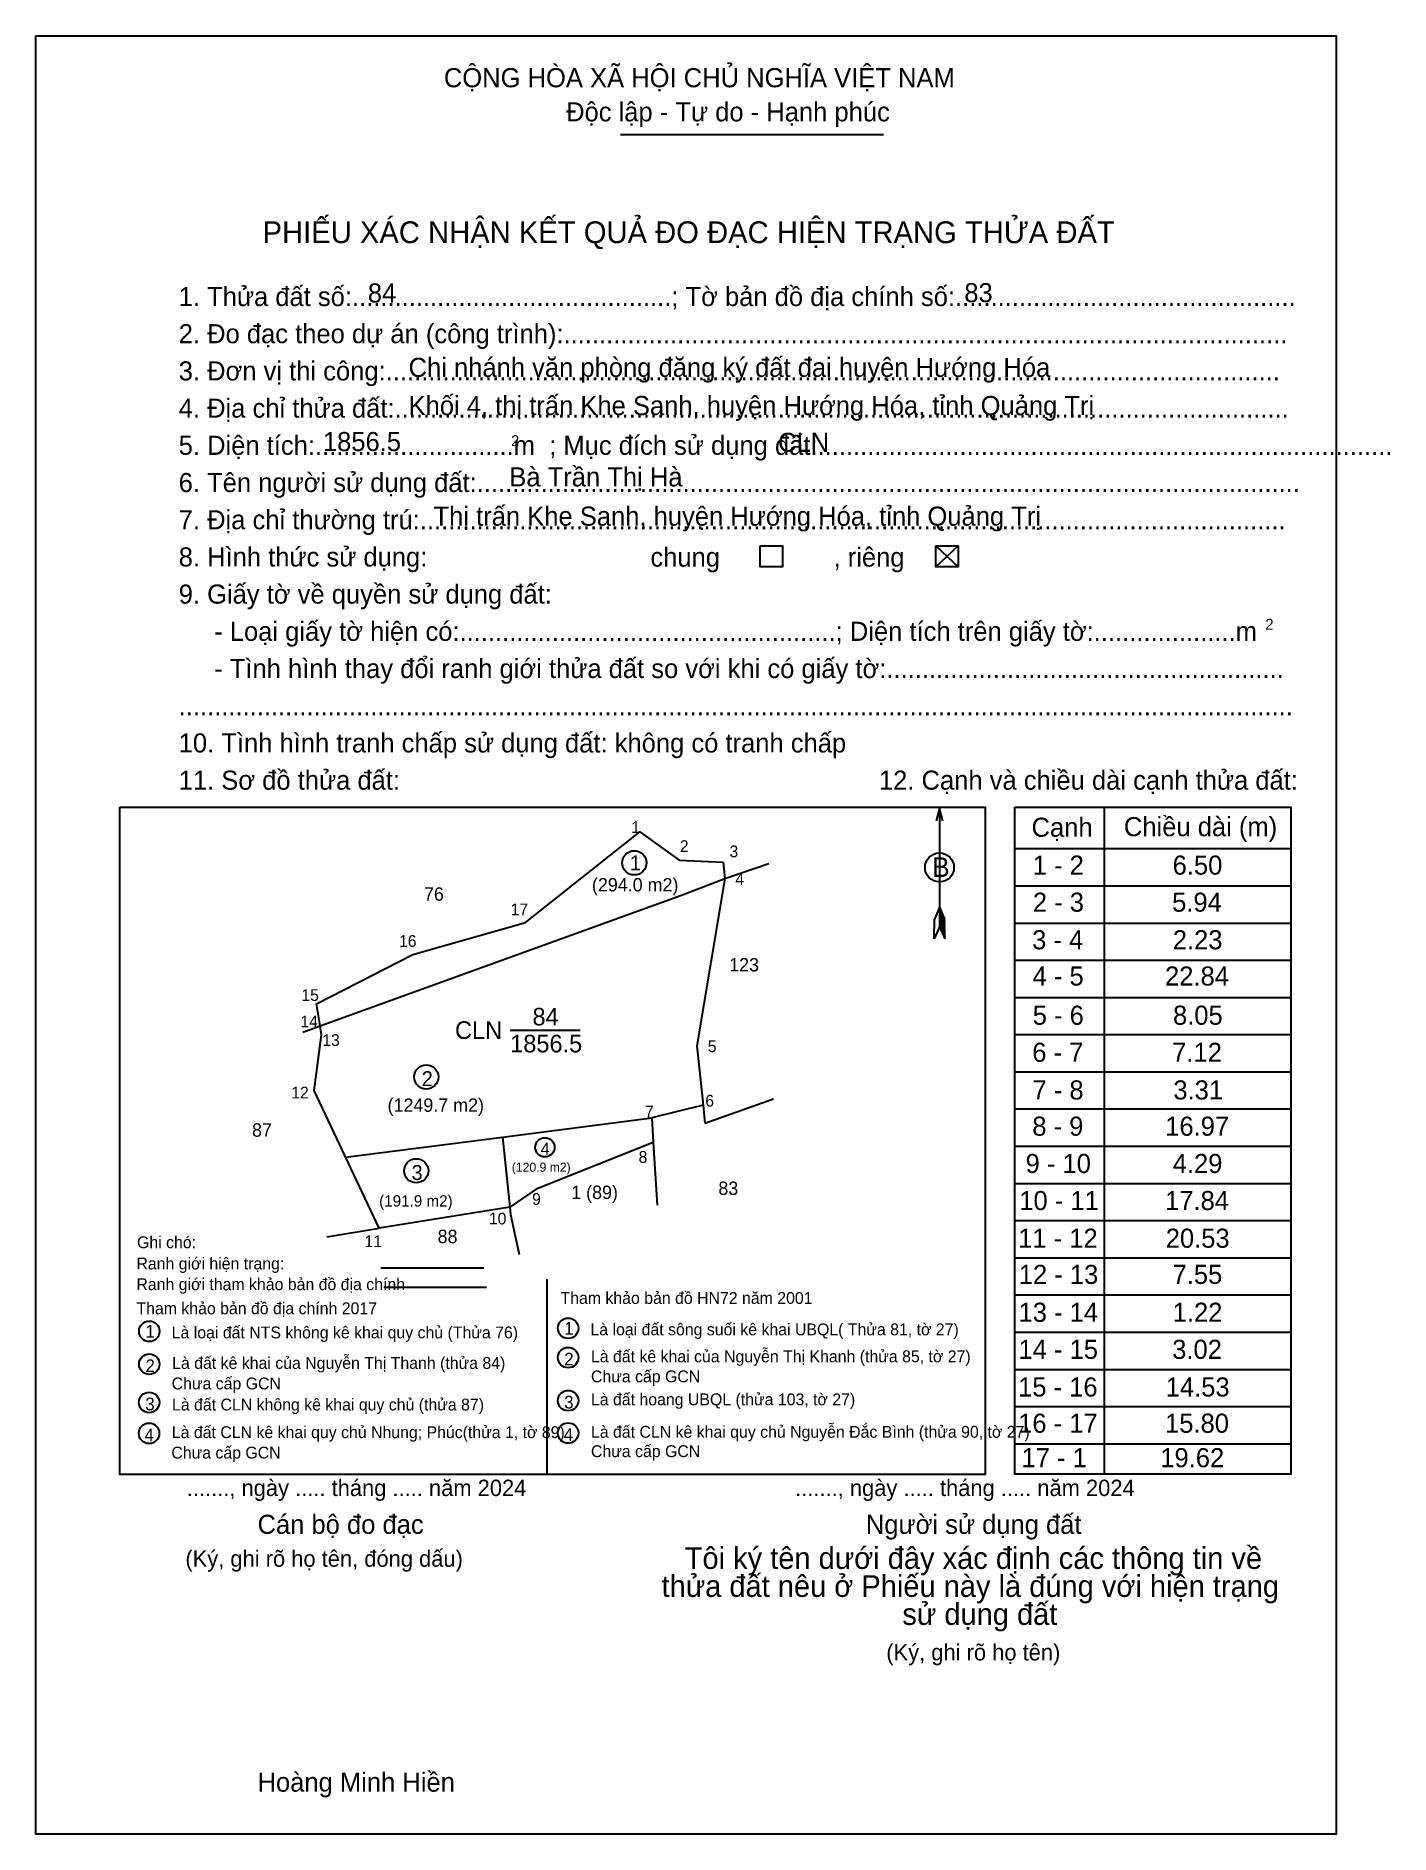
# Model space of a CAD drawing. Extents: x 549860 to 550042, y 1837951 to 1838193.
import ezdxf

# ---------------------------------------------------------------- set-up
doc = ezdxf.new("R2010")
doc.units = 0
for name, color, linetype in [('Level 1', 7, 'Continuous'), ('Level 10', 7, 'Continuous'), ('Level 12', 7, 'Continuous'), ('Level 13', 7, 'Continuous'), ('Level 2', 7, 'Continuous'), ('Level 48', 7, 'Continuous'), ('Level 49', 7, 'Continuous'), ('Level 50', 7, 'Continuous'), ('Level 52', 7, 'Continuous'), ('Level 53', 7, 'Continuous'), ('Level 6', 7, 'Continuous'), ('Level 9', 7, 'Continuous')]:
    doc.layers.add(name, color=color, linetype=linetype)

msp = doc.modelspace()

# ---------------------------------------------------------------- linework, layer by layer
at = {"layer": 'Level 1'}
for p, q in [((549860.12, 1838192.68), (549860.12, 1838192.68)), ((549938.81, 1838179.43), (549974.21, 1838179.43)), ((549981.23, 1838124.02), (549984.24, 1838121.22)), ((549981.23, 1838121.22), (549984.24, 1838124.02)), ((549885.37, 1838088.7), (549885.37, 1838088.7)), ((549981.72, 1838088.7), (549981.72, 1838072.75)), ((550003.88, 1838088.86), (550003.88, 1837999.05)), ((549991.86, 1838083.27), (550029.01, 1838083.27)), ((549991.86, 1838078.26), (550029.01, 1838078.26)), ((549981.02, 1838071.13), (549981.06, 1838073.76)), ((549981.72, 1838075.39), (549981.06, 1838073.76)), ((549981.72, 1838075.39), (549982.4, 1838073.76)), ((549981.72, 1838075.16), (549982.4, 1838073.53)), ((549981.72, 1838074.93), (549982.4, 1838073.3)), ((549981.72, 1838074.7), (549982.41, 1838073.06)), ((549981.72, 1838074.47), (549982.41, 1838072.82)), ((549981.72, 1838074.24), (549982.41, 1838072.59)), ((549981.72, 1838074.01), (549982.41, 1838072.35)), ((549981.72, 1838073.78), (549982.42, 1838072.11)), ((549981.72, 1838073.55), (549982.42, 1838071.88)), ((549981.72, 1838073.33), (549982.42, 1838071.64)), ((549982.43, 1838071.13), (549982.4, 1838073.76)), ((549991.86, 1838073.25), (550029.01, 1838073.25)), ((549981.72, 1838072.75), (549981.02, 1838071.13)), ((549981.72, 1838073.1), (549982.43, 1838071.41)), ((549981.72, 1838072.75), (549982.43, 1838071.13)), ((549991.86, 1838068.24), (550029.01, 1838068.24)), ((549991.86, 1838063.24), (550029.01, 1838063.24)), ((549991.86, 1838058.23), (550029.01, 1838058.23)), ((549991.86, 1838053.22), (550029.01, 1838053.22)), ((549991.86, 1838048.21), (550029.01, 1838048.21)), ((549991.86, 1838043.2), (550029.01, 1838043.2)), ((549991.86, 1838038.19), (550029.01, 1838038.19)), ((549991.86, 1838033.18), (550029.01, 1838033.18)), ((549991.86, 1838028.18), (550029.01, 1838028.18)), ((549991.86, 1838023.17), (550029.01, 1838023.17)), ((549991.86, 1838018.16), (550029.01, 1838018.16)), ((549991.86, 1838013.15), (550029.01, 1838013.15)), ((549991.86, 1838008.14), (550029.01, 1838008.14)), ((549991.86, 1838003.11), (550029.01, 1838003.11)), ((550035.15, 1837950.6), (550035.15, 1837950.6))]:
    msp.add_line(p, q, dxfattribs=at)
for points in [[(549871.41, 1838088.84), (549987.88, 1838088.84), (549987.88, 1837998.99), (549871.41, 1837998.99)], [(549991.86, 1838088.86), (550029.01, 1838088.86), (550029.01, 1837999.05), (549991.86, 1837999.05)]]:
    msp.add_lwpolyline(points, close=True, dxfattribs=at)
msp.add_lwpolyline([(549982.18, 1838087.01), (549981.72, 1838088.7), (549981.27, 1838087.01)], dxfattribs=at)
msp.add_circle((549981.73, 1838080.73), 1.95, dxfattribs=at)
at = {"layer": 'Level 10'}
for p, q in [((549952.83, 1838079.25), (549958.75, 1838081.24)), ((549896.04, 1838058.56), (549898.37, 1838059.4)), ((549950.16, 1838046.31), (549959.39, 1838049.56)), ((549949.91, 1838048.71), (549950.16, 1838046.31)), ((549943.2, 1838043.69), (549943.72, 1838035.25)), ((549923.9, 1838034.98), (549924, 1838034)), ((549899.27, 1838031.02), (549906.29, 1838032.15)), ((549924, 1838034), (549925.16, 1838028.6)), ((549928.9, 1838025.3), (549928.9, 1837998.99))]:
    msp.add_line(p, q, dxfattribs=at)
msp.add_lwpolyline([(549952.6, 1838081.46), (549952.83, 1838079.25), (549949.07, 1838056.72), (549949.91, 1838048.71), (549943, 1838047), (549943.2, 1838043.69), (549927.44, 1838037.41), (549923.9, 1838034.98), (549906.29, 1838032.15), (549897.55, 1838050.72), (549898.56, 1838058.2), (549898.37, 1838059.4), (549897.89, 1838062.38), (549910.83, 1838068.99), (549926.03, 1838073.32), (549941.39, 1838085.52), (549946.67, 1838081.73)], close=True, dxfattribs=at)
at = {"layer": 'Level 12'}
for centre, radius in [((549940.66, 1838081.35), 1.63), ((549912.65, 1838052.53), 1.63), ((549928.62, 1838043.05), 1.3), ((549911.3, 1838039.89), 1.63), ((549931.75, 1838018.69), 1.38), ((549875.37, 1838018.28), 1.38), ((549875.37, 1838013.85), 1.38), ((549931.75, 1838014.74), 1.38), ((549931.75, 1838008.95), 1.38), ((549875.35, 1838008.7), 1.38), ((549875.34, 1838004.54), 1.38), ((549931.75, 1838004.58), 1.38)]:
    msp.add_circle(centre, radius, dxfattribs=at)
at = {"layer": 'Level 13'}
for p, q in [((549906.55, 1838026.81), (549920.38, 1838026.81)), ((549906.94, 1838024.23), (549920.77, 1838024.23))]:
    msp.add_line(p, q, dxfattribs=at)
at = {"layer": 'Level 2'}
msp.add_lwpolyline([(549860.12, 1838192.68), (550035.14, 1838192.68), (550035.14, 1837950.6), (549860.12, 1837950.6)], close=True, dxfattribs=at)
at = {"layer": 'Level 49'}
for p, q in [((549922.92, 1838044.43), (549943, 1838047)), ((549901.78, 1838041.73), (549922.92, 1838044.43)), ((549922.92, 1838044.43), (549923.9, 1838034.98))]:
    msp.add_line(p, q, dxfattribs=at)
msp.add_lwpolyline([(549898.37, 1838059.4), (549947, 1838077), (549952.83, 1838079.25)], dxfattribs=at)
at = {"layer": 'Level 50'}
for points in [[(549957.58, 1838124.02), (549960.59, 1838124.02), (549960.59, 1838121.22), (549957.58, 1838121.22)], [(549981.23, 1838124.02), (549984.24, 1838124.02), (549984.24, 1838121.22), (549981.23, 1838121.22)]]:
    msp.add_lwpolyline(points, close=True, dxfattribs=at)
at = {"layer": 'Level 9'}
msp.add_line((549923.94, 1838058.83), (549933.35, 1838058.83), dxfattribs=at)

# ---------------------------------------------------------------- texts
at = {"layer": 'Level 1'}
for s, height, p in [('CỘNG HÒA XÃ HỘI CHỦ NGHĨA VIỆT NAM', 2.5709, (549915.02, 1838185.77)), ('Độc lập - Tự do - Hạnh phúc', 2.5709, (549931.47, 1838181.18)), ('PHIẾU XÁC NHẬN KẾT QUẢ ĐO ĐẠC HIỆN TRẠNG THỬA ĐẤT', 2.9385, (549890.62, 1838164.78)), ('1. Thửa đất số:.............................................; Tờ bản đồ địa chính số:................................................', 2.57092, (549879.33, 1838156.31)), ('2. Đo đạc theo dự án (công trình):......................................................................................................', 2.57092, (549879.33, 1838151.31)), ('3. Đơn vị thi công:..............................................................................................................................', 2.57092, (549879.33, 1838146.3)), ('4. Địa chỉ thửa đất:..............................................................................................................................', 2.57092, (549879.33, 1838141.29)), ('5. Diện tích:............................m  ; Mục đích sử dụng đất:.................................................................................', 2.57092, (549879.33, 1838136.28)), ('2', 1.47, (549924.07, 1838137.45)), ('6. Tên người sử dụng đất:....................................................................................................................', 2.57092, (549879.33, 1838131.27)), ('7. Địa chỉ thường trú:..........................................................................................................................', 2.57092, (549879.33, 1838126.26)), ('chung                , riêng', 2.5709, (549942.82, 1838121.23)), ('9. Giấy tờ về quyền sử dụng đất:', 2.5709, (549879.33, 1838116.25)), ('     - Loại giấy tờ hiện có:.....................................................; Diện tích trên giấy tờ:....................m', 2.57092, (549879.33, 1838111.24)), ('2', 1.47, (550025.6, 1838112.74)), ('     - Tình hình thay đổi ranh giới thửa đất so với khi có giấy tờ:........................................................', 2.57092, (549879.33, 1838106.23)), ('.............................................................................................................................................................', 2.57092, (549879.33, 1838101.22)), ('10. Tình hình tranh chấp sử dụng đất: không có tranh chấp', 2.5709, (549879.33, 1838096.21)), ('11. Sơ đồ thửa đất:', 2.5709, (549879.33, 1838091.2)), ('12. Cạnh và chiều dài cạnh thửa đất:', 2.5709, (549973.58, 1838091.2)), ('Chiều dài (m)', 2.5709, (550006.55, 1838084.94)), ('Cạnh', 2.571, (549994.12, 1838084.86)), ('B', 2.64, (549980.75, 1838079.45)), ('......., ngày ..... tháng ..... năm 2024', 2.2038, (549880.42, 1837996.1)), ('......., ngày ..... tháng ..... năm 2024', 2.2038, (549962.3, 1837996.1)), ('Cán bộ đo đạc', 2.5709, (549889.94, 1837991.01)), ('Người sử dụng đất', 2.5709, (549971.82, 1837991.01)), ('(Ký, ghi rõ họ tên, đóng dấu)', 2.2038, (549880.23, 1837986.58)), ('Tôi ký tên dưới đây xác định các thông tin về', 2.9215, (549947.44, 1837986.29)), ('thửa đất nêu ở Phiếu này là đúng với hiện trạng', 2.9215, (549944.32, 1837982.52)), ('sử dụng đất', 2.9215, (549976.73, 1837978.75)), ('(Ký, ghi rõ họ tên)', 2.2038, (549974.57, 1837973.97)), ('Hoàng Minh Hiền', 2.5709, (549889.94, 1837956.3))]:
    msp.add_text(s, height=height, dxfattribs=at).set_placement(p)
at = {"layer": 'Level 13'}
for s, height, p in [('76', 1.8, (549912.34, 1838076.25)), ('(294.0 m2)', 1.8, (549934.95, 1838077.5)), ('123', 1.8, (549953.42, 1838066.73)), ('84', 2.369, (549926.95, 1838059.46)), ('CLN', 2.369, (549916.52, 1838057.65)), ('1856.5', 2.369, (549923.95, 1838055.83)), ('(1249.7 m2)', 1.8, (549907.44, 1838047.83)), ('87', 1.8, (549889.2, 1838044.48)), ('(120.9 m2)', 1.224, (549924.17, 1838039.76)), ('1 (89)', 1.8, (549932.16, 1838036.09)), ('83', 1.8, (549951.97, 1838036.64)), ('(191.9 m2)', 1.53, (549906.31, 1838035.07)), ('88', 1.8, (549914.18, 1838030.15))]:
    msp.add_text(s, height=height, dxfattribs=at).set_placement(p)
at = {"layer": 'Level 48'}
msp.add_text('8. Hình thức sử dụng:', height=2.571, dxfattribs=at).set_placement((549879.33, 1838121.25))
at = {"layer": 'Level 52'}
for s, p in [('1 - 2', (549994.28, 1838079.76)), ('6.50', (550013.11, 1838079.76)), ('2 - 3', (549994.3, 1838074.77)), ('5.94', (550013.04, 1838074.77)), ('3 - 4', (549994.2, 1838069.71)), ('2.23', (550013.13, 1838069.71)), ('4 - 5', (549994.26, 1838064.83)), ('22.84', (550012.09, 1838064.83)), ('5 - 6', (549994.28, 1838059.55)), ('8.05', (550013.16, 1838059.55)), ('6 - 7', (549994.22, 1838054.56)), ('7.12', (550013.05, 1838054.56)), ('7 - 8', (549994.25, 1838049.49)), ('3.31', (550013.21, 1838049.49)), ('8 - 9', (549994.22, 1838044.61)), ('16.97', (550012.11, 1838044.61)), ('9 - 10', (549993.32, 1838039.59)), ('4.29', (550013.12, 1838039.59)), ('10 - 11', (549992.47, 1838034.6)), ('17.84', (550012.09, 1838034.6)), ('11 - 12', (549992.32, 1838029.53)), ('20.53', (550012.18, 1838029.53)), ('12 - 13', (549992.4, 1838024.66)), ('7.55', (550013.1, 1838024.66)), ('13 - 14', (549992.37, 1838019.56)), ('1.22', (550013.12, 1838019.56)), ('14 - 15', (549992.36, 1838014.57)), ('3.02', (550013.05, 1838014.57)), ('15 - 16', (549992.31, 1838009.5)), ('14.53', (550012.18, 1838009.5)), ('16 - 17', (549992.32, 1838004.62)), ('15.80', (550012.09, 1838004.62)), ('17 - 1', (549992.77, 1837999.98)), ('19.62', (550011.45, 1837999.98))]:
    msp.add_text(s, height=2.571, dxfattribs=at).set_placement(p)
at = {"layer": 'Level 53'}
for s, height, p in [('Ghi chó:', 1.596, (549873.72, 1838029.47)), ('Ranh giới hiện trạng:', 1.5956, (549873.64, 1838026.61)), ('Ranh giới tham khảo bản đồ địa chính', 1.5956, (549873.64, 1838023.82)), ('Tham khảo bản đồ HN72 năm 2001', 1.5956, (549930.72, 1838021.97)), ('Tham khảo bản đồ địa chính 2017', 1.5956, (549873.64, 1838020.58)), ('Là loại đất NTS không kê khai quy chủ (Thửa 76)', 1.5956, (549878.39, 1838017.33)), ('Là loại đất sông suối kê khai UBQL( Thửa 81, tờ 27)', 1.5956, (549934.76, 1838017.74)), ('Là đất kê khai của Nguyễn Thị Thanh (thửa 84)', 1.5956, (549878.45, 1838013.22)), ('Là đất kê khai của Nguyễn Thị Khanh (thửa 85, tờ 27)', 1.5956, (549934.82, 1838014.11)), ('Chưa cấp GCN', 1.5956, (549934.82, 1838011.41)), ('Chưa cấp GCN', 1.5956, (549878.38, 1838010.46)), ('Là đất CLN không kê khai quy chủ (thửa 87)', 1.5956, (549878.43, 1838007.62)), ('Là đất hoang UBQL (thửa 103, tờ 27)', 1.5956, (549934.82, 1838008.32)), ('Là đất CLN kê khai quy chủ Nhung; Phúc(thửa 1, tờ 89)', 1.5956, (549878.41, 1838003.9)), ('Là đất CLN kê khai quy chủ Nguyễn Đắc Bình (thửa 90, tờ 27)', 1.5956, (549934.82, 1838003.95)), ('Chưa cấp GCN', 1.5956, (549934.82, 1838001.34)), ('Chưa cấp GCN', 1.5956, (549878.34, 1838001.15))]:
    msp.add_text(s, height=height, dxfattribs=at).set_placement(p)
at = {"layer": 'Level 6'}
for s, height, p in [('84', 2.571, (549904.79, 1838156.79)), ('83', 2.571, (549985.07, 1838156.83)), ('Chi nhánh văn phòng đăng ký đất đai huyện Hướng Hóa', 2.5711, (549910.27, 1838146.77)), ('Khối 4, thị trấn Khe Sanh, huyện Hướng Hóa, tỉnh Quảng Trị', 2.5711, (549910.27, 1838141.63)), ('1856.5', 2.571, (549898.74, 1838136.78)), ('CLN', 2.571, (549960, 1838136.68)), ('Bà Trần Thị Hà', 2.5711, (549923.83, 1838132.03)), ('Thị trấn Khe Sanh, huyện Hướng Hóa, tỉnh Quảng Trị', 2.5711, (549913.63, 1838126.74))]:
    msp.add_text(s, height=height, dxfattribs=at).set_placement(p)
at = {"layer": 'Level 9'}
for s, height, p in [('1', 1.58, (549940.24, 1838085.37)), ('2', 1.58, (549946.78, 1838082.81)), ('3', 1.58, (549953.47, 1838082.11)), ('1', 2.01, (549940.05, 1838080.34)), ('4', 1.58, (549954.26, 1838078.39)), ('17', 1.579, (549924.01, 1838074.29)), ('16', 1.579, (549908.99, 1838070.04)), ('15', 1.579, (549895.85, 1838062.76)), ('14', 1.579, (549895.72, 1838059.21)), ('13', 1.579, (549898.66, 1838056.7)), ('5', 1.58, (549950.54, 1838055.87)), ('2', 2.01, (549912.04, 1838051.29)), ('12', 1.579, (549894.48, 1838049.63)), ('6', 1.58, (549950.21, 1838048.54)), ('7', 1.58, (549942.08, 1838047.06)), ('4', 1.61, (549928.05, 1838042.05)), ('8', 1.58, (549941.23, 1838040.96)), ('3', 2.01, (549910.67, 1838038.65)), ('9', 1.58, (549926.9, 1838035.31)), ('10', 1.579, (549921.09, 1838032.67)), ('11', 1.579, (549904.34, 1838029.61)), ('1', 1.71, (549874.85, 1838017.42)), ('1', 1.71, (549931.22, 1838017.83)), ('2', 1.71, (549931.22, 1838013.68)), ('2', 1.71, (549874.85, 1838012.79)), ('3', 1.71, (549874.82, 1838007.64)), ('3', 1.71, (549931.21, 1838007.89)), ('4', 1.71, (549874.73, 1838003.48)), ('4', 1.71, (549931.14, 1838003.52))]:
    msp.add_text(s, height=height, dxfattribs=at).set_placement(p)

doc.saveas('drawing.dxf')
